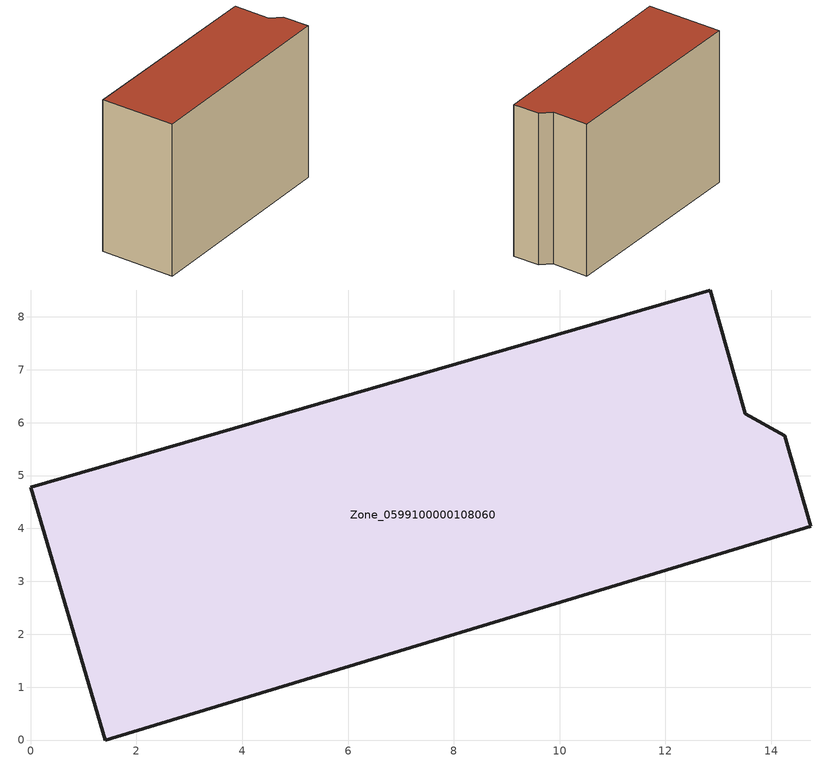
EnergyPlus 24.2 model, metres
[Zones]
Zone_0599100000108060
 floor ground (C_G): 0,4.78 12.85,8.51 13.51,6.17 14.26,5.75 14.75,4.04 1.41,0 z0
 wall outside (C_F): 1.41,0 14.75,4.04 14.26,5.75 13.51,6.17 12.85,8.51 0,4.78 1.41,0 z0:10.27
 roof outside (C_R): 12.85,8.51 0,4.78 1.41,0 14.75,4.04 14.26,5.75 13.51,6.17 z10.27
[BUILDING]
Pand.0599100000108060: North Axis=0; Terrain=City; Loads Convergence Tolerance Value=0.04; Temperature Convergence Tolerance Value=0.4; Solar Distribution=FullExterior; Maximum Number of Warmup Days=25; Minimum Number of Warmup Days=1
[Site:Location]
Rotterdam.The.Hague.AP_ZH_NLD Design_Conditions: Latitude=51.96; Longitude=4.45; Time Zone=1; Elevation=-4.5
[SITE:GROUNDTEMPERATURE:BUILDINGSURFACE]
18, 18, 18, 18, 18, 18, 18, 18, 18, 18, 18, 18
[MATERIAL] Thermal Absorptance=0.9; Solar Absorptance=0.7; Visible Absorptance=0.7
Name | Roughness | Thickness | Conductivity | Density | Specific Heat
G.TI.1946 | MediumSmooth | 0.15 | 1 | 540 | 1210
F.TI.1946 | Rough | 0.3 | 0.857143 | 1920 | 840
R.TI.1946 | MediumRough | 0.2 | 0.1 | 1500 | 1000
[CONSTRUCTION]
C_G: G.TI.1946
C_F: F.TI.1946
C_R: R.TI.1946
[ZONE]
Zone_0599100000108060: Type=1; Multiplier=1; Ceiling Height=Autocalculate; Volume=Autocalculate; Floor Area=autocalculate; Part of Total Floor Area=Yes
[ZONEINFILTRATION:DESIGNFLOWRATE]
Infil_Zone_0599100000108060: Zone or ZoneList or Space or SpaceList=Zone_0599100000108060; Schedule=AlwaysOn; Design Flow Rate Calculation Method=Flow/Area; Flow Rate per Floor Area=0.003; Constant Term Coefficient=1; Temperature Term Coefficient=0; Velocity Term Coefficient=0; Velocity Squared Term Coefficient=0
[HVACTEMPLATE:ZONE:IDEALLOADSAIRSYSTEM]
Zone_0599100000108060: Maximum Heating Supply Air Temperature=50; Minimum Cooling Supply Air Temperature=13; Maximum Heating Supply Air Humidity Ratio=0.0156; Minimum Cooling Supply Air Humidity Ratio=0.0077; Heating Limit=NoLimit; Cooling Limit=NoLimit; Dehumidification Control Type=ConstantSensibleHeatRatio; Cooling Sensible Heat Ratio=0.7; Dehumidification Setpoint=60; Humidification Control Type=None; Humidification Setpoint=30; Outdoor Air Method=None; Outdoor Air Flow Rate per Person=0.00944; Outdoor Air Flow Rate per Zone Floor Area=0; Outdoor Air Flow Rate per Zone=0; Demand Controlled Ventilation Type=None; Outdoor Air Economizer Type=NoEconomizer; Heat Recovery Type=None; Sensible Heat Recovery Effectiveness=0.7; Latent Heat Recovery Effectiveness=0.65
[ZONECONTROL:THERMOSTAT]
ThermostatControl_Zone_0599100000108060: Zone or ZoneList=Zone_0599100000108060; Control Type Schedule=DualSetpointControlType; Control 1=Thermostat_Zone_0599100000108060; Temperature Difference Between Cutout And Setpoint=0
[THERMOSTATSETPOINT:DUALSETPOINT]
Thermostat_Zone_0599100000108060: Heating Setpoint Temperature Schedule=HeatingSetpoint_Zone_0599100000108060; Cooling Setpoint Temperature Schedule=CoolingSetpoint_Zone_0599100000108060
[SCHEDULE:COMPACT]
HeatingSetpoint_Zone_0599100000108060: Through: 12/31, For: AllDays, Until: 24:00, 21
CoolingSetpoint_Zone_0599100000108060: Through: 12/31, For: AllDays, Until: 24:00, 24
DualSetpointControlType: Through: 12/31, For: AllDays, Until: 24:00, 4
AlwaysOn: Through: 12/31, For: AllDays, Until: 24:00, 1
